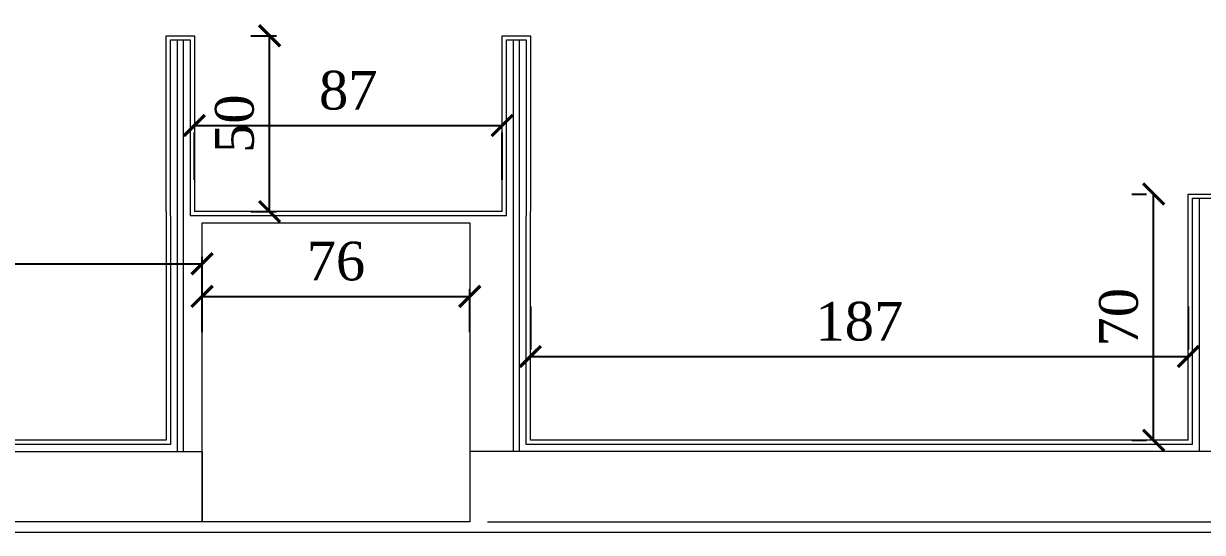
# Model space of a CAD drawing. Header units: millimetres. Extents: x 106699 to 122058, y 158555 to 162844.
# Drawn here: x 114989.7 to 115324.4, y 161652 to 161796.6 of the extents above; entities that cross this region are included whole.
import ezdxf

# ---------------------------------------------------------------- set-up
doc = ezdxf.new("R2010")
doc.units = ezdxf.units.MM
doc.layers.add('300_Z4_STR_F03$0$AUDIT_D_220920114151-103', color=251, linetype='Continuous', lineweight=5)
doc.layers.add('S2000-002 Çizgi', color=7, linetype='Continuous')
doc.styles.add('ROMANSTW', font='georgia.ttf')
doc.dimstyles.new('M1', dxfattribs={"dimtxt": 11, "dimasz": 6, "dimexe": 2, "dimexo": 16, "dimgap": 3, "dimtad": 1, "dimdec": 0, "dimzin": 12, "dimdsep": 46, "dimtxsty": 'ROMANSTW', "dimblk": 'ARCHTICK', "dimcen": 0.09, "dimclrd": 251, "dimclre": 251, "dimclrt": 1, "dimadec": 0, "dimazin": 0, "dimtfac": 1, "dimtdec": 0, "dimtix": 1, "dimtmove": 0, "dimatfit": 3, "dimldrblk": 'ARCHTICK', "dimfxl": 1, "dimtolj": 1, "dimtzin": 0, "dimarcsym": 0})

# ---------------------------------------------------------------- blocks, each defined once
blk = doc.blocks.new('_ArchTick')
at = {"color": 0, "linetype": 'ByBlock', "const_width": 0.15}
blk.add_lwpolyline([(-0.5, -0.5), (0.5, 0.5)], dxfattribs=at)
blk = doc.blocks.new('*D373')
at = {"layer": 'Defpoints', "color": 0, "transparency": 16777216}
for p in [(119750.74, 156363.65), (119462.94, 156340.51), (119750.74, 156338.22)]:
    blk.add_point(p, dxfattribs=at)
at = {"layer": 'S2000-002 Çizgi', "color": 251, "lineweight": -2, "transparency": 16777216}
for p, q in [((119462.94, 156356.51), (119462.94, 156365.65)), ((119750.74, 156354.22), (119750.74, 156365.65)), ((119462.94, 156363.65), (119750.74, 156363.65))]:
    blk.add_line(p, q, dxfattribs=at)
at = {"layer": 'S2000-002 Çizgi', "color": 251, "lineweight": -2, "transparency": 16777216, "xscale": 6, "yscale": 6, "zscale": 6, "rotation": 180}
blk.add_blockref('_ArchTick', (119462.94, 156363.65), dxfattribs=at)
at = {"layer": 'S2000-002 Çizgi', "color": 251, "lineweight": -2, "transparency": 16777216, "xscale": 6, "yscale": 6, "zscale": 6}
blk.add_blockref('_ArchTick', (119750.74, 156363.65), dxfattribs=at)
at = {"layer": 'S2000-002 Çizgi', "color": 1, "true_color": 0xff0000, "transparency": 16777216, "insert": (119606.84, 156372.34), "char_height": 11, "attachment_point": 5, "style": 'ROMANSTW'}
blk.add_mtext('\\A1;288', dxfattribs=at)
blk = doc.blocks.new('*D361')
at = {"layer": 'Defpoints', "color": 0, "transparency": 16777216}
for p in [(119826.74, 156354.39), (119750.74, 156328.18), (119826.74, 156328.18)]:
    blk.add_point(p, dxfattribs=at)
at = {"layer": 'S2000-002 Çizgi', "color": 251, "lineweight": -2, "transparency": 16777216}
for p, q in [((119750.74, 156344.18), (119750.74, 156356.39)), ((119750.74, 156354.39), (119826.74, 156354.39)), ((119826.74, 156344.18), (119826.74, 156356.39))]:
    blk.add_line(p, q, dxfattribs=at)
at = {"layer": 'S2000-002 Çizgi', "color": 251, "lineweight": -2, "transparency": 16777216, "xscale": 6, "yscale": 6, "zscale": 6, "rotation": 180}
blk.add_blockref('_ArchTick', (119750.74, 156354.39), dxfattribs=at)
at = {"layer": 'S2000-002 Çizgi', "color": 251, "lineweight": -2, "transparency": 16777216, "xscale": 6, "yscale": 6, "zscale": 6}
blk.add_blockref('_ArchTick', (119826.74, 156354.39), dxfattribs=at)
at = {"layer": 'S2000-002 Çizgi', "color": 1, "true_color": 0xff0000, "transparency": 16777216, "insert": (119788.74, 156364.34), "char_height": 11, "attachment_point": 5, "style": 'ROMANSTW'}
blk.add_mtext('\\A1;76', dxfattribs=at)
blk = doc.blocks.new('*D382')
at = {"layer": 'Defpoints', "color": 0, "transparency": 16777216}
for p in [(119748.54, 156403.47), (119835.94, 156403.47), (119835.94, 156402.94)]:
    blk.add_point(p, dxfattribs=at)
at = {"layer": 'S2000-002 Çizgi', "color": 251, "lineweight": -2, "transparency": 16777216}
for p, q in [((119748.54, 156402.94), (119835.94, 156402.94)), ((119748.54, 156387.47), (119748.54, 156400.94)), ((119835.94, 156387.47), (119835.94, 156400.94))]:
    blk.add_line(p, q, dxfattribs=at)
at = {"layer": 'S2000-002 Çizgi', "color": 251, "lineweight": -2, "transparency": 16777216, "xscale": 6, "yscale": 6, "zscale": 6, "rotation": 180}
blk.add_blockref('_ArchTick', (119748.54, 156402.94), dxfattribs=at)
at = {"layer": 'S2000-002 Çizgi', "color": 251, "lineweight": -2, "transparency": 16777216, "xscale": 6, "yscale": 6, "zscale": 6}
blk.add_blockref('_ArchTick', (119835.94, 156402.94), dxfattribs=at)
at = {"layer": 'S2000-002 Çizgi', "color": 1, "true_color": 0xff0000, "transparency": 16777216, "insert": (119792.24, 156412.9), "char_height": 11, "attachment_point": 5, "style": 'ROMANSTW'}
blk.add_mtext('\\A1;87', dxfattribs=at)
blk = doc.blocks.new('*D387')
at = {"layer": 'Defpoints', "color": 0, "transparency": 16777216}
for p in [(119748.54, 156428.47), (119769.89, 156428.47), (119748.54, 156378.47)]:
    blk.add_point(p, dxfattribs=at)
at = {"layer": 'S2000-002 Çizgi', "color": 251, "lineweight": -2, "transparency": 16777216}
for p, q in [((119764.54, 156428.47), (119771.89, 156428.47)), ((119769.89, 156378.47), (119769.89, 156428.47)), ((119764.54, 156378.47), (119771.89, 156378.47))]:
    blk.add_line(p, q, dxfattribs=at)
at = {"layer": 'S2000-002 Çizgi', "color": 251, "lineweight": -2, "transparency": 16777216, "xscale": 6, "yscale": 6, "zscale": 6}
for p, rotation in [((119769.89, 156428.47), 90), ((119769.89, 156378.47), 270)]:
    blk.add_blockref('_ArchTick', p, dxfattribs=dict(at, rotation=rotation))
at = {"layer": 'S2000-002 Çizgi', "color": 1, "true_color": 0xff0000, "transparency": 16777216, "insert": (119759.99, 156403.47), "char_height": 11, "attachment_point": 5, "rotation": 90, "style": 'ROMANSTW'}
blk.add_mtext('\\A1;50', dxfattribs=at)
blk = doc.blocks.new('*D388')
at = {"layer": 'Defpoints', "color": 0, "transparency": 16777216}
for p in [(120030.74, 156337.28), (119843.94, 156335.49), (120030.74, 156335.49)]:
    blk.add_point(p, dxfattribs=at)
at = {"layer": 'S2000-002 Çizgi', "color": 251, "lineweight": -2, "transparency": 16777216}
for p, q in [((119843.94, 156351.49), (119843.94, 156339.28)), ((120030.74, 156351.49), (120030.74, 156339.28)), ((119843.94, 156337.28), (120030.74, 156337.28))]:
    blk.add_line(p, q, dxfattribs=at)
at = {"layer": 'S2000-002 Çizgi', "color": 251, "lineweight": -2, "transparency": 16777216, "xscale": 6, "yscale": 6, "zscale": 6, "rotation": 180}
blk.add_blockref('_ArchTick', (119843.94, 156337.28), dxfattribs=at)
at = {"layer": 'S2000-002 Çizgi', "color": 251, "lineweight": -2, "transparency": 16777216, "xscale": 6, "yscale": 6, "zscale": 6}
blk.add_blockref('_ArchTick', (120030.74, 156337.28), dxfattribs=at)
at = {"layer": 'S2000-002 Çizgi', "color": 1, "true_color": 0xff0000, "transparency": 16777216, "insert": (119937.34, 156347.24), "char_height": 11, "attachment_point": 5, "style": 'ROMANSTW'}
blk.add_mtext('\\A1;187', dxfattribs=at)
blk = doc.blocks.new('*D389')
at = {"layer": 'Defpoints', "color": 0, "transparency": 16777216}
for p in [(120020.89, 156383.47), (120030.74, 156383.47), (120030.74, 156313.47)]:
    blk.add_point(p, dxfattribs=at)
at = {"layer": 'S2000-002 Çizgi', "color": 251, "lineweight": -2, "transparency": 16777216}
for p, q in [((120014.74, 156383.47), (120018.89, 156383.47)), ((120020.89, 156313.47), (120020.89, 156383.47)), ((120014.74, 156313.47), (120018.89, 156313.47))]:
    blk.add_line(p, q, dxfattribs=at)
at = {"layer": 'S2000-002 Çizgi', "color": 251, "lineweight": -2, "transparency": 16777216, "xscale": 6, "yscale": 6, "zscale": 6}
for p, rotation in [((120020.89, 156383.47), 90), ((120020.89, 156313.47), 270)]:
    blk.add_blockref('_ArchTick', p, dxfattribs=dict(at, rotation=rotation))
at = {"layer": 'S2000-002 Çizgi', "color": 1, "true_color": 0xff0000, "transparency": 16777216, "insert": (120011, 156348.47), "char_height": 11, "attachment_point": 5, "rotation": 90, "style": 'ROMANSTW'}
blk.add_mtext('\\A1;70', dxfattribs=at)
blk = doc.blocks.new('A$C247bf20d')
at = {"layer": '300_Z4_STR_F03$0$AUDIT_D_220920114151-103', "color": 251, "lineweight": 9, "true_color": 0x5c5c5c}
for points in [[(734.8, 291.66), (734.8, 341.66), (742.8, 341.66), (742.8, 291.66)], [(830.2, 291.66), (830.2, 341.66), (838.2, 341.66), (838.2, 291.66)], [(736, 290.46), (736, 340.46), (741.6, 340.46), (741.6, 290.46)], [(738, 223.46), (738, 340.46)], [(739.6, 340.46), (739.6, 223.46)], [(831.4, 290.46), (831.4, 340.46), (837, 340.46), (837, 290.46)], [(833.4, 223.46), (833.4, 340.46)], [(835, 340.46), (835, 223.46)], [(734.8, 291.66), (734.8, 226.66), (457.2, 226.66), (457.2, 297.68), (389.02, 297.46)], [(736, 290.46), (736, 290.46), (736, 225.46), (456, 225.46), (456, 296.47), (389.03, 296.26)], [(1025, 226.66), (1025, 296.66), (1033, 296.66), (1033, 226.66)], [(1026.2, 225.46), (1026.2, 295.46), (1031.8, 295.46), (1031.8, 225.46)], [(1028.2, 223.46), (1028.2, 295.46)], [(2021, 291.46), (2043, 291.46), (2043, 200.46), (388.88, 200.46)], [(830.2, 291.66), (742.8, 291.66)], [(1025, 226.66), (838.2, 226.66), (838.2, 291.66)], [(831.4, 290.46), (741.6, 290.46)], [(1026.2, 225.46), (837, 225.46), (837, 290.46)], [(749, 203.46), (454, 203.46), (454, 223.46), (745, 223.46), (745, 203.46)], [(826, 203.46), (1140, 203.46), (1140, 223.46), (821, 223.46), (821, 203.46)]]:
    blk.add_lwpolyline(points, dxfattribs=at)
blk.add_lwpolyline([(745, 203.46), (745, 288.46), (821, 288.46), (821, 203.46)], close=True, dxfattribs=at)
at = {"layer": 'S2000-002 Çizgi'}
for base, p1, p2, picture, middle in [((764.15, 341.66), (742.8, 291.66), (742.8, 341.66), '*D387', (754.25, 316.66)), ((1015.15, 296.66), (1025, 226.66), (1025, 296.66), '*D389', (1005.26, 261.66))]:
    dim = blk.add_linear_dim(base=base, p1=p1, p2=p2, angle=90, dimstyle='M1', dxfattribs=at)
    dim.commit()
    dim.dimension.update_dxf_attribs({"geometry": picture, "text_midpoint": middle, "insert": (-119005.74, -156086.81)})
for base, p1, p2, picture, middle in [((830.2, 316.13), (742.8, 316.66), (830.2, 316.66), '*D382', (786.5, 326.09)), ((745, 276.84), (457.2, 253.7), (745, 251.41), '*D373', (601.1, 285.53)), ((821, 267.58), (745, 241.37), (821, 241.37), '*D361', (783, 277.53)), ((1025, 250.47), (838.2, 248.69), (1025, 248.69), '*D388', (931.6, 260.43))]:
    dim = blk.add_linear_dim(base=base, p1=p1, p2=p2, dimstyle='M1', dxfattribs=at)
    dim.commit()
    dim.dimension.update_dxf_attribs({"geometry": picture, "text_midpoint": middle, "insert": (-119005.74, -156086.81)})

msp = doc.modelspace()

# ---------------------------------------------------------------- block references
at = {"layer": 'S2000-002 Çizgi'}
msp.add_blockref('A$C247bf20d', (114295.37, 161451.53), dxfattribs=at)

doc.saveas('drawing.dxf')
